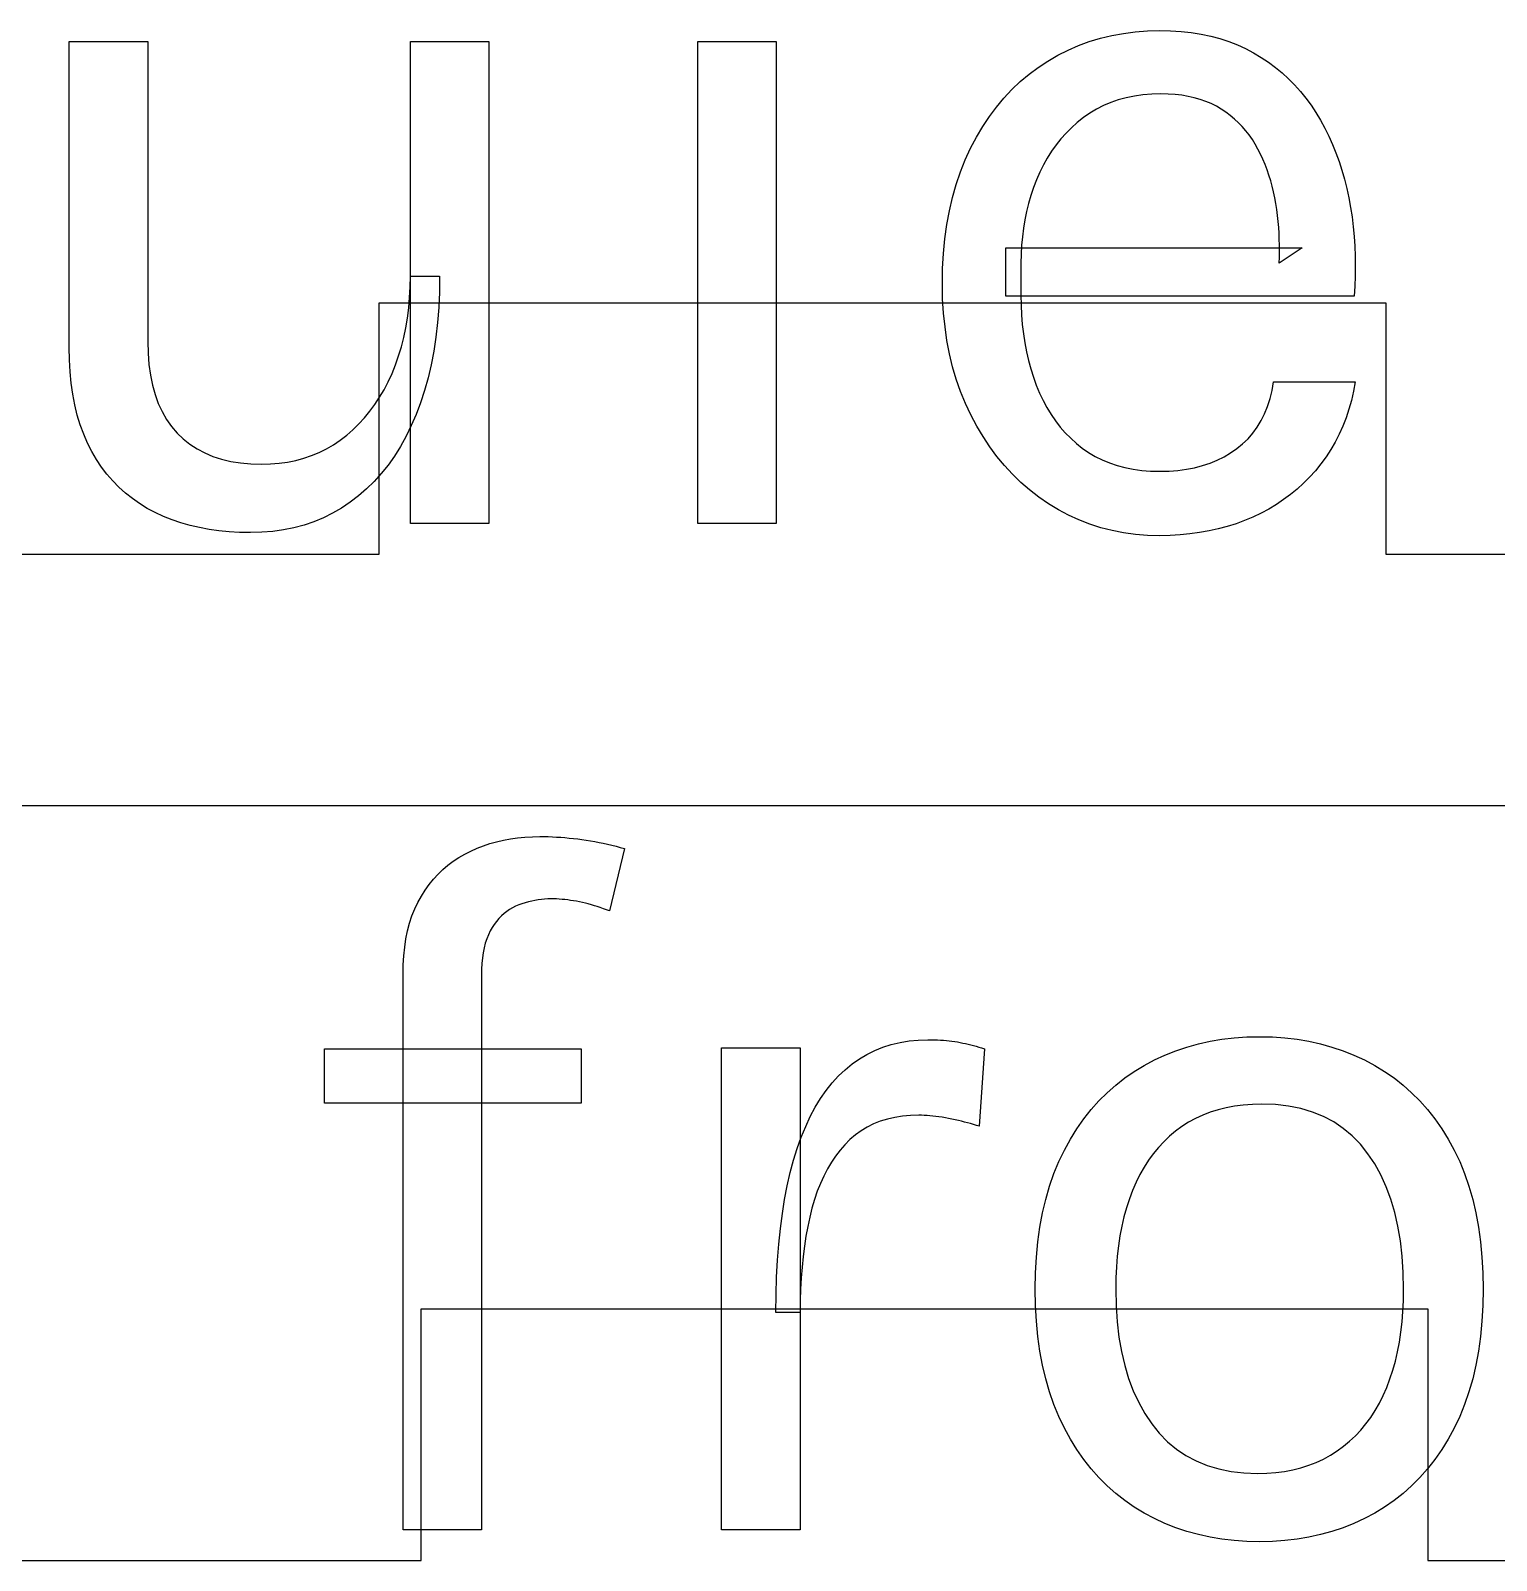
# Model space of a CAD drawing. Header units: millimetres. Extents: x 0 to 253, y 0 to 243.
# Drawn here: x 60.84 to 78.32, y 101 to 119.25 of the extents above; entities that cross this region are included whole.
import ezdxf

# ---------------------------------------------------------------- set-up
doc = ezdxf.new("R2010")
doc.units = ezdxf.units.MM
doc.layers.get('0').update_dxf_attribs({"linetype": 'CONTINUOUS'})

msp = doc.modelspace()

# ---------------------------------------------------------------- linework, layer by layer
for p, q in [((73.465, 119.115), (73.597, 119.155)), ((73.597, 119.155), (73.732, 119.188)), ((73.732, 119.188), (73.871, 119.213)), ((73.871, 119.213), (74.013, 119.231)), ((74.013, 119.231), (74.158, 119.242)), ((74.158, 119.242), (74.306, 119.246)), ((74.306, 119.246), (74.306, 119.246)), ((74.306, 119.246), (74.435, 119.243)), ((74.435, 119.243), (74.56, 119.235)), ((74.56, 119.235), (74.681, 119.222)), ((74.681, 119.222), (74.798, 119.204)), ((74.798, 119.204), (74.912, 119.18)), ((74.912, 119.18), (75.022, 119.151)), ((75.022, 119.151), (75.128, 119.117)), ((61.304, 115.466), (61.304, 119.114)), ((61.304, 119.114), (62.24, 119.114)), ((62.24, 119.114), (62.24, 115.538)), ((65.372, 113.366), (65.372, 119.114)), ((65.372, 119.114), (66.308, 119.114)), ((66.308, 119.114), (66.308, 113.366)), ((68.798, 113.366), (68.798, 119.114)), ((68.798, 119.114), (69.734, 119.114)), ((69.734, 119.114), (69.734, 113.366)), ((73.09, 118.952), (73.212, 119.014)), ((73.212, 119.014), (73.337, 119.068)), ((73.337, 119.068), (73.465, 119.115)), ((75.128, 119.117), (75.23, 119.077)), ((75.23, 119.077), (75.328, 119.032)), ((75.328, 119.032), (75.422, 118.982)), ((75.422, 118.982), (75.513, 118.927)), ((72.747, 118.725), (72.856, 118.807)), ((72.856, 118.807), (72.971, 118.883)), ((72.971, 118.883), (73.09, 118.952)), ((75.513, 118.927), (75.6, 118.869)), ((75.6, 118.869), (75.683, 118.807)), ((75.683, 118.807), (75.763, 118.741)), ((72.543, 118.542), (72.642, 118.637)), ((72.642, 118.637), (72.747, 118.725)), ((75.763, 118.741), (75.839, 118.671)), ((75.839, 118.671), (75.912, 118.598)), ((72.359, 118.334), (72.448, 118.441)), ((72.448, 118.441), (72.543, 118.542)), ((73.811, 118.419), (73.72, 118.388)), ((73.905, 118.445), (73.811, 118.419)), ((74.003, 118.465), (73.905, 118.445)), ((74.104, 118.479), (74.003, 118.465)), ((74.209, 118.487), (74.104, 118.479)), ((74.318, 118.49), (74.209, 118.487)), ((74.404, 118.488), (74.318, 118.49)), ((74.318, 118.49), (74.318, 118.49)), ((74.487, 118.483), (74.404, 118.488)), ((74.567, 118.474), (74.487, 118.483)), ((74.643, 118.461), (74.567, 118.474)), ((74.717, 118.445), (74.643, 118.461)), ((74.787, 118.425), (74.717, 118.445)), ((74.855, 118.402), (74.787, 118.425)), ((75.912, 118.598), (75.981, 118.521)), ((75.981, 118.521), (76.046, 118.441)), ((76.046, 118.441), (76.108, 118.356)), ((72.274, 118.22), (72.359, 118.334)), ((73.47, 118.262), (73.394, 118.208)), ((73.55, 118.31), (73.47, 118.262)), ((73.633, 118.352), (73.55, 118.31)), ((73.72, 118.388), (73.633, 118.352)), ((74.919, 118.375), (74.855, 118.402)), ((74.98, 118.344), (74.919, 118.375)), ((75.038, 118.31), (74.98, 118.344)), ((75.093, 118.273), (75.038, 118.31)), ((75.146, 118.233), (75.093, 118.273)), ((76.108, 118.356), (76.166, 118.268)), ((76.166, 118.268), (76.221, 118.177)), ((72.12, 117.974), (72.194, 118.101)), ((72.194, 118.101), (72.274, 118.22)), ((73.253, 118.088), (73.188, 118.023)), ((73.321, 118.15), (73.253, 118.088)), ((73.394, 118.208), (73.321, 118.15)), ((75.196, 118.191), (75.146, 118.233)), ((75.243, 118.147), (75.196, 118.191)), ((75.288, 118.101), (75.243, 118.147)), ((75.331, 118.052), (75.288, 118.101)), ((75.371, 118.001), (75.331, 118.052)), ((76.221, 118.177), (76.272, 118.083)), ((76.272, 118.083), (76.32, 117.987)), ((72.05, 117.842), (72.12, 117.974)), ((73.069, 117.882), (73.015, 117.806)), ((73.126, 117.954), (73.069, 117.882)), ((73.188, 118.023), (73.126, 117.954)), ((75.409, 117.947), (75.371, 118.001)), ((75.444, 117.891), (75.409, 117.947)), ((75.476, 117.833), (75.444, 117.891)), ((76.32, 117.987), (76.364, 117.889)), ((76.364, 117.889), (76.405, 117.789)), ((71.929, 117.56), (71.986, 117.704)), ((71.986, 117.704), (72.05, 117.842)), ((72.964, 117.726), (72.918, 117.644)), ((73.015, 117.806), (72.964, 117.726)), ((75.506, 117.773), (75.476, 117.833)), ((75.534, 117.712), (75.506, 117.773)), ((75.561, 117.65), (75.534, 117.712)), ((76.405, 117.789), (76.443, 117.686)), ((71.879, 117.411), (71.929, 117.56)), ((72.875, 117.557), (72.836, 117.467)), ((72.918, 117.644), (72.875, 117.557)), ((75.585, 117.586), (75.561, 117.65)), ((75.607, 117.522), (75.585, 117.586)), ((75.628, 117.456), (75.607, 117.522)), ((76.443, 117.686), (76.477, 117.581)), ((76.477, 117.581), (76.508, 117.473)), ((71.835, 117.257), (71.879, 117.411)), ((72.801, 117.374), (72.769, 117.28)), ((72.836, 117.467), (72.801, 117.374)), ((75.646, 117.389), (75.628, 117.456)), ((75.662, 117.321), (75.646, 117.389)), ((76.508, 117.473), (76.535, 117.363)), ((76.535, 117.363), (76.559, 117.251)), ((71.798, 117.098), (71.835, 117.257)), ((72.741, 117.185), (72.717, 117.088)), ((72.769, 117.28), (72.741, 117.185)), ((75.677, 117.252), (75.662, 117.321)), ((75.689, 117.182), (75.677, 117.252)), ((75.7, 117.111), (75.689, 117.182)), ((76.559, 117.251), (76.58, 117.137)), ((71.768, 116.933), (71.798, 117.098)), ((72.697, 116.989), (72.68, 116.889)), ((72.717, 117.088), (72.697, 116.989)), ((75.709, 117.04), (75.7, 117.111)), ((75.716, 116.97), (75.709, 117.04)), ((75.723, 116.899), (75.716, 116.97)), ((76.58, 117.137), (76.597, 117.023)), ((76.597, 117.023), (76.611, 116.907)), ((71.744, 116.763), (71.768, 116.933)), ((72.667, 116.788), (72.657, 116.685)), ((72.68, 116.889), (72.667, 116.788)), ((75.727, 116.828), (75.723, 116.899)), ((75.73, 116.757), (75.727, 116.828)), ((76.611, 116.907), (76.622, 116.791)), ((76.622, 116.791), (76.63, 116.674)), ((71.727, 116.588), (71.744, 116.763)), ((72.47, 116.078), (72.47, 116.654)), ((72.47, 116.654), (76.004, 116.654)), ((72.657, 116.685), (72.652, 116.58)), ((76.004, 116.654), (75.728, 116.474)), ((75.732, 116.686), (75.73, 116.757)), ((75.731, 116.545), (75.732, 116.616)), ((75.732, 116.616), (75.732, 116.686)), ((76.63, 116.674), (76.635, 116.557)), ((71.717, 116.408), (71.727, 116.588)), ((72.652, 116.58), (72.65, 116.474)), ((72.65, 116.474), (72.65, 116.474)), ((72.65, 116.474), (72.65, 116.09)), ((75.728, 116.474), (75.731, 116.545)), ((76.635, 116.557), (76.636, 116.438)), ((76.636, 116.438), (76.635, 116.319)), ((65.37, 116.189), (65.372, 116.318)), ((65.372, 116.318), (65.372, 116.318)), ((65.372, 116.318), (65.72, 116.318)), ((65.72, 116.318), (65.717, 116.128)), ((71.714, 116.222), (71.717, 116.408)), ((76.635, 116.319), (76.63, 116.199)), ((65.352, 115.939), (65.363, 116.062)), ((65.363, 116.062), (65.37, 116.189)), ((65.717, 116.128), (65.709, 115.943)), ((71.717, 116.048), (71.714, 116.222)), ((71.714, 116.222), (71.714, 116.222)), ((71.728, 115.877), (71.717, 116.048)), ((76.622, 116.078), (72.47, 116.078)), ((72.65, 116.09), (72.652, 115.971)), ((76.63, 116.199), (76.622, 116.078)), ((76.622, 116.078), (76.622, 116.078)), ((65, 113), (65, 116)), ((65, 116), (77, 116)), ((65.337, 115.818), (65.352, 115.939)), ((65.709, 115.943), (65.695, 115.764)), ((71.745, 115.711), (71.728, 115.877)), ((72.652, 115.971), (72.657, 115.855)), ((77, 116), (77, 113)), ((65.293, 115.586), (65.317, 115.701)), ((65.317, 115.701), (65.337, 115.818)), ((65.695, 115.764), (65.675, 115.59)), ((71.768, 115.549), (71.745, 115.711)), ((72.657, 115.855), (72.666, 115.741)), ((72.666, 115.741), (72.679, 115.63)), ((62.24, 115.538), (62.244, 115.397)), ((65.265, 115.474), (65.293, 115.586)), ((65.675, 115.59), (65.65, 115.422)), ((71.799, 115.391), (71.768, 115.549)), ((72.679, 115.63), (72.696, 115.522)), ((72.696, 115.522), (72.716, 115.415)), ((61.307, 115.319), (61.304, 115.466)), ((61.304, 115.466), (61.304, 115.466)), ((61.304, 115.466), (61.304, 115.466)), ((61.315, 115.176), (61.307, 115.319)), ((62.244, 115.397), (62.254, 115.264)), ((65.195, 115.26), (65.232, 115.366)), ((65.232, 115.366), (65.265, 115.474)), ((65.65, 115.422), (65.62, 115.26)), ((71.836, 115.237), (71.799, 115.391)), ((72.716, 115.415), (72.74, 115.312)), ((61.328, 115.039), (61.315, 115.176)), ((62.254, 115.264), (62.272, 115.137)), ((62.272, 115.137), (62.296, 115.018)), ((65.107, 115.058), (65.153, 115.157)), ((65.153, 115.157), (65.195, 115.26)), ((65.62, 115.26), (65.583, 115.104)), ((71.88, 115.087), (71.836, 115.237)), ((72.74, 115.312), (72.767, 115.211)), ((72.767, 115.211), (72.798, 115.112)), ((61.347, 114.908), (61.328, 115.039)), ((62.296, 115.018), (62.328, 114.905)), ((65.005, 114.873), (65.058, 114.963)), ((65.058, 114.963), (65.107, 115.058)), ((65.541, 114.953), (65.494, 114.808)), ((65.583, 115.104), (65.541, 114.953)), ((71.931, 114.941), (71.88, 115.087)), ((72.798, 115.112), (72.833, 115.016)), ((72.833, 115.016), (72.871, 114.923)), ((75.62, 114.857), (75.644, 114.955)), ((75.644, 114.955), (75.662, 115.058)), ((75.662, 115.058), (75.662, 115.058)), ((75.662, 115.058), (76.634, 115.058)), ((76.634, 115.058), (76.614, 114.946)), ((61.372, 114.781), (61.347, 114.908)), ((61.401, 114.66), (61.372, 114.781)), ((62.328, 114.905), (62.366, 114.799)), ((62.366, 114.799), (62.412, 114.701)), ((64.889, 114.705), (64.949, 114.786)), ((64.949, 114.786), (65.005, 114.873)), ((65.494, 114.808), (65.441, 114.668)), ((71.989, 114.8), (71.931, 114.941)), ((72.053, 114.662), (71.989, 114.8)), ((72.871, 114.923), (72.914, 114.834)), ((72.914, 114.834), (72.959, 114.749)), ((75.59, 114.764), (75.62, 114.857)), ((76.589, 114.836), (76.559, 114.73)), ((76.614, 114.946), (76.589, 114.836)), ((61.436, 114.544), (61.401, 114.66)), ((62.412, 114.701), (62.465, 114.609)), ((62.465, 114.609), (62.524, 114.524)), ((64.758, 114.555), (64.825, 114.627)), ((64.825, 114.627), (64.889, 114.705)), ((65.441, 114.668), (65.383, 114.534)), ((72.123, 114.529), (72.053, 114.662)), ((72.959, 114.749), (73.009, 114.668)), ((73.009, 114.668), (73.062, 114.591)), ((73.062, 114.591), (73.118, 114.518)), ((75.467, 114.517), (75.514, 114.594)), ((75.514, 114.594), (75.554, 114.677)), ((75.554, 114.677), (75.59, 114.764)), ((76.526, 114.627), (76.487, 114.528)), ((76.559, 114.73), (76.526, 114.627)), ((61.477, 114.433), (61.436, 114.544)), ((61.523, 114.327), (61.477, 114.433)), ((62.524, 114.524), (62.591, 114.446)), ((62.591, 114.446), (62.664, 114.375)), ((64.535, 114.362), (64.613, 114.422)), ((64.613, 114.422), (64.687, 114.486)), ((64.687, 114.486), (64.758, 114.555)), ((65.32, 114.407), (65.253, 114.286)), ((65.383, 114.534), (65.32, 114.407)), ((72.198, 114.403), (72.123, 114.529)), ((72.279, 114.282), (72.198, 114.403)), ((73.118, 114.518), (73.179, 114.449)), ((73.179, 114.449), (73.243, 114.384)), ((75.357, 114.378), (75.415, 114.445)), ((75.415, 114.445), (75.467, 114.517)), ((76.444, 114.431), (76.396, 114.338)), ((76.487, 114.528), (76.444, 114.431)), ((61.574, 114.227), (61.523, 114.327)), ((61.63, 114.132), (61.574, 114.227)), ((62.664, 114.375), (62.744, 114.312)), ((62.744, 114.312), (62.829, 114.256)), ((62.829, 114.256), (62.92, 114.208)), ((64.283, 114.215), (64.37, 114.258)), ((64.37, 114.258), (64.454, 114.307)), ((64.454, 114.307), (64.535, 114.362)), ((65.253, 114.286), (65.181, 114.172)), ((72.364, 114.167), (72.279, 114.282)), ((73.243, 114.384), (73.311, 114.323)), ((73.311, 114.323), (73.382, 114.266)), ((73.382, 114.266), (73.457, 114.214)), ((75.15, 114.209), (75.224, 114.26)), ((75.224, 114.26), (75.293, 114.317)), ((75.293, 114.317), (75.357, 114.378)), ((76.344, 114.248), (76.287, 114.161)), ((76.396, 114.338), (76.344, 114.248)), ((61.691, 114.041), (61.63, 114.132)), ((61.755, 113.956), (61.691, 114.041)), ((62.92, 114.208), (63.018, 114.167)), ((63.018, 114.167), (63.121, 114.134)), ((63.121, 114.134), (63.231, 114.107)), ((63.231, 114.107), (63.347, 114.089)), ((63.347, 114.089), (63.468, 114.078)), ((63.468, 114.078), (63.596, 114.074)), ((63.596, 114.074), (63.703, 114.077)), ((63.596, 114.074), (63.596, 114.074)), ((63.703, 114.077), (63.806, 114.086)), ((63.806, 114.086), (63.907, 114.1)), ((63.907, 114.1), (64.005, 114.12)), ((64.005, 114.12), (64.101, 114.146)), ((64.101, 114.146), (64.193, 114.178)), ((64.193, 114.178), (64.283, 114.215)), ((65.105, 114.064), (65.024, 113.963)), ((65.181, 114.172), (65.105, 114.064)), ((72.454, 114.058), (72.364, 114.167)), ((72.548, 113.955), (72.454, 114.058)), ((73.457, 114.214), (73.536, 114.167)), ((73.536, 114.167), (73.619, 114.125)), ((73.619, 114.125), (73.706, 114.089)), ((73.706, 114.089), (73.796, 114.059)), ((73.796, 114.059), (73.89, 114.034)), ((74.721, 114.033), (74.815, 114.058)), ((74.815, 114.058), (74.904, 114.087)), ((74.904, 114.087), (74.99, 114.122)), ((74.99, 114.122), (75.072, 114.163)), ((75.072, 114.163), (75.15, 114.209)), ((76.226, 114.077), (76.161, 113.997)), ((76.287, 114.161), (76.226, 114.077)), ((61.825, 113.876), (61.755, 113.956)), ((61.898, 113.8), (61.825, 113.876)), ((64.939, 113.868), (64.849, 113.779)), ((65.024, 113.963), (64.939, 113.868)), ((72.648, 113.858), (72.548, 113.955)), ((72.753, 113.767), (72.648, 113.858)), ((73.89, 114.034), (73.988, 114.015)), ((73.988, 114.015), (74.09, 114.001)), ((74.09, 114.001), (74.196, 113.993)), ((74.196, 113.993), (74.306, 113.99)), ((74.306, 113.99), (74.416, 113.993)), ((74.306, 113.99), (74.306, 113.99)), ((74.416, 113.993), (74.521, 114.001)), ((74.521, 114.001), (74.623, 114.014)), ((74.623, 114.014), (74.721, 114.033)), ((76.092, 113.92), (76.02, 113.847)), ((76.161, 113.997), (76.092, 113.92)), ((61.976, 113.73), (61.898, 113.8)), ((62.058, 113.664), (61.976, 113.73)), ((64.754, 113.697), (64.655, 113.621)), ((64.849, 113.779), (64.754, 113.697)), ((72.862, 113.682), (72.753, 113.767)), ((72.977, 113.603), (72.862, 113.682)), ((75.865, 113.713), (75.782, 113.652)), ((75.944, 113.778), (75.865, 113.713)), ((76.02, 113.847), (75.944, 113.778)), ((62.144, 113.604), (62.058, 113.664)), ((62.235, 113.548), (62.144, 113.604)), ((62.33, 113.498), (62.235, 113.548)), ((62.429, 113.452), (62.33, 113.498)), ((64.552, 113.552), (64.445, 113.49)), ((64.655, 113.621), (64.552, 113.552)), ((73.096, 113.531), (72.977, 113.603)), ((73.217, 113.466), (73.096, 113.531)), ((75.606, 113.54), (75.513, 113.49)), ((75.696, 113.594), (75.606, 113.54)), ((75.782, 113.652), (75.696, 113.594)), ((62.531, 113.412), (62.429, 113.452)), ((62.636, 113.376), (62.531, 113.412)), ((62.745, 113.344), (62.636, 113.376)), ((62.857, 113.318), (62.745, 113.344)), ((62.972, 113.296), (62.857, 113.318)), ((63.983, 113.316), (63.858, 113.291)), ((64.104, 113.349), (63.983, 113.316)), ((64.221, 113.389), (64.104, 113.349)), ((64.335, 113.436), (64.221, 113.389)), ((64.445, 113.49), (64.335, 113.436)), ((66.308, 113.366), (65.372, 113.366)), ((65.372, 113.366), (65.372, 113.366)), ((69.734, 113.366), (68.798, 113.366)), ((69.734, 113.366), (69.734, 113.366)), ((73.342, 113.409), (73.217, 113.466)), ((73.47, 113.359), (73.342, 113.409)), ((73.602, 113.317), (73.47, 113.359)), ((73.736, 113.283), (73.602, 113.317)), ((75.109, 113.331), (75.002, 113.302)), ((75.214, 113.364), (75.109, 113.331)), ((75.316, 113.402), (75.214, 113.364)), ((75.416, 113.444), (75.316, 113.402)), ((75.513, 113.49), (75.416, 113.444)), ((63.09, 113.28), (62.972, 113.296)), ((63.211, 113.268), (63.09, 113.28)), ((63.336, 113.26), (63.211, 113.268)), ((63.464, 113.258), (63.336, 113.26)), ((63.599, 113.262), (63.464, 113.258)), ((63.464, 113.258), (63.464, 113.258)), ((63.731, 113.273), (63.599, 113.262)), ((63.858, 113.291), (63.731, 113.273)), ((73.874, 113.256), (73.736, 113.283)), ((74.015, 113.237), (73.874, 113.256)), ((74.159, 113.226), (74.015, 113.237)), ((74.306, 113.222), (74.159, 113.226)), ((74.428, 113.224), (74.306, 113.222)), ((74.306, 113.222), (74.306, 113.222)), ((74.306, 113.222), (74.306, 113.222)), ((74.548, 113.231), (74.428, 113.224)), ((74.665, 113.242), (74.548, 113.231)), ((74.78, 113.258), (74.665, 113.242)), ((74.893, 113.278), (74.78, 113.258)), ((75.002, 113.302), (74.893, 113.278)), ((53, 113), (65, 113)), ((77, 113), (89, 113)), ((113, 110), (6, 110)), ((66.091, 109.46), (66.166, 109.493)), ((66.166, 109.493), (66.242, 109.523)), ((66.242, 109.523), (66.32, 109.549)), ((66.32, 109.549), (66.4, 109.571)), ((66.4, 109.571), (66.482, 109.591)), ((66.482, 109.591), (66.565, 109.606)), ((66.565, 109.606), (66.65, 109.618)), ((66.65, 109.618), (66.737, 109.627)), ((66.737, 109.627), (66.826, 109.632)), ((66.826, 109.632), (66.916, 109.634)), ((66.916, 109.634), (66.916, 109.634)), ((66.916, 109.634), (66.965, 109.634)), ((66.965, 109.634), (67.015, 109.633)), ((67.015, 109.633), (67.064, 109.631)), ((67.064, 109.631), (67.114, 109.628)), ((67.114, 109.628), (67.164, 109.625)), ((67.164, 109.625), (67.214, 109.621)), ((67.214, 109.621), (67.265, 109.616)), ((67.265, 109.616), (67.315, 109.611)), ((67.315, 109.611), (67.366, 109.605)), ((67.366, 109.605), (67.417, 109.598)), ((67.417, 109.598), (67.468, 109.59)), ((67.468, 109.59), (67.519, 109.582)), ((67.519, 109.582), (67.57, 109.573)), ((67.57, 109.573), (67.621, 109.563)), ((67.621, 109.563), (67.671, 109.553)), ((67.671, 109.553), (67.722, 109.542)), ((67.722, 109.542), (67.773, 109.53)), ((67.924, 109.49), (67.744, 108.746)), ((67.773, 109.53), (67.823, 109.517)), ((67.823, 109.517), (67.874, 109.504)), ((67.874, 109.504), (67.924, 109.49)), ((67.924, 109.49), (67.924, 109.49)), ((65.82, 109.291), (65.883, 109.339)), ((65.883, 109.339), (65.949, 109.383)), ((65.949, 109.383), (66.019, 109.423)), ((66.019, 109.423), (66.091, 109.46)), ((65.597, 109.061), (65.648, 109.124)), ((65.648, 109.124), (65.702, 109.183)), ((65.702, 109.183), (65.76, 109.239)), ((65.76, 109.239), (65.82, 109.291)), ((65.503, 108.923), (65.548, 108.994)), ((65.548, 108.994), (65.597, 109.061)), ((65.391, 108.687), (65.424, 108.77)), ((65.424, 108.77), (65.461, 108.848)), ((65.461, 108.848), (65.503, 108.923)), ((66.555, 108.763), (66.521, 108.74)), ((66.59, 108.784), (66.555, 108.763)), ((66.626, 108.802), (66.59, 108.784)), ((66.664, 108.818), (66.626, 108.802)), ((66.702, 108.832), (66.664, 108.818)), ((66.741, 108.844), (66.702, 108.832)), ((66.779, 108.855), (66.741, 108.844)), ((66.818, 108.864), (66.779, 108.855)), ((66.856, 108.872), (66.818, 108.864)), ((66.894, 108.878), (66.856, 108.872)), ((66.933, 108.884), (66.894, 108.878)), ((66.971, 108.887), (66.933, 108.884)), ((67.01, 108.889), (66.971, 108.887)), ((67.048, 108.89), (67.01, 108.889)), ((67.081, 108.89), (67.048, 108.89)), ((67.048, 108.89), (67.048, 108.89)), ((67.113, 108.889), (67.081, 108.89)), ((67.147, 108.887), (67.113, 108.889)), ((67.18, 108.884), (67.147, 108.887)), ((67.214, 108.881), (67.18, 108.884)), ((67.248, 108.877), (67.214, 108.881)), ((67.282, 108.872), (67.248, 108.877)), ((67.317, 108.867), (67.282, 108.872)), ((67.352, 108.861), (67.317, 108.867)), ((67.387, 108.854), (67.352, 108.861)), ((67.422, 108.846), (67.387, 108.854)), ((67.458, 108.838), (67.422, 108.846)), ((67.493, 108.829), (67.458, 108.838)), ((67.529, 108.819), (67.493, 108.829)), ((67.565, 108.809), (67.529, 108.819)), ((67.6, 108.798), (67.565, 108.809)), ((67.636, 108.786), (67.6, 108.798)), ((67.672, 108.773), (67.636, 108.786)), ((67.708, 108.76), (67.672, 108.773)), ((67.744, 108.746), (67.708, 108.76)), ((65.339, 108.508), (65.363, 108.599)), ((65.363, 108.599), (65.391, 108.687)), ((66.372, 108.586), (66.346, 108.548)), ((66.399, 108.622), (66.372, 108.586)), ((66.428, 108.655), (66.399, 108.622)), ((66.457, 108.686), (66.428, 108.655)), ((66.489, 108.715), (66.457, 108.686)), ((66.521, 108.74), (66.489, 108.715)), ((65.304, 108.313), (65.319, 108.413)), ((65.319, 108.413), (65.339, 108.508)), ((66.282, 108.414), (66.265, 108.362)), ((66.301, 108.462), (66.282, 108.414)), ((66.322, 108.507), (66.301, 108.462)), ((66.346, 108.548), (66.322, 108.507)), ((65.286, 108.102), (65.293, 108.21)), ((65.293, 108.21), (65.304, 108.313)), ((66.24, 108.248), (66.231, 108.186)), ((66.252, 108.306), (66.24, 108.248)), ((66.265, 108.362), (66.252, 108.306)), ((65.284, 107.99), (65.286, 108.102)), ((66.221, 108.051), (66.22, 107.978)), ((66.225, 108.12), (66.221, 108.051)), ((66.231, 108.186), (66.225, 108.12)), ((65.284, 101.366), (65.284, 107.99)), ((66.22, 107.978), (66.22, 107.978)), ((66.22, 107.978), (66.22, 101.366)), ((69.082, 101.366), (69.082, 107.114)), ((69.082, 107.114), (70.018, 107.114)), ((70.018, 107.114), (70.018, 101.366)), ((70.907, 107.081), (71.004, 107.121)), ((71.004, 107.121), (71.105, 107.153)), ((71.105, 107.153), (71.209, 107.178)), ((71.209, 107.178), (71.316, 107.196)), ((71.316, 107.196), (71.427, 107.206)), ((71.427, 107.206), (71.542, 107.21)), ((71.542, 107.21), (71.542, 107.21)), ((71.542, 107.21), (71.58, 107.21)), ((71.58, 107.21), (71.617, 107.209)), ((71.617, 107.209), (71.654, 107.208)), ((71.654, 107.208), (71.69, 107.206)), ((71.69, 107.206), (71.726, 107.203)), ((71.726, 107.203), (71.761, 107.2)), ((71.761, 107.2), (71.795, 107.197)), ((71.795, 107.197), (71.828, 107.193)), ((71.828, 107.193), (71.861, 107.188)), ((71.861, 107.188), (71.893, 107.183)), ((71.893, 107.183), (71.925, 107.177)), ((71.925, 107.177), (71.957, 107.171)), ((71.957, 107.171), (71.989, 107.164)), ((71.989, 107.164), (72.021, 107.157)), ((72.021, 107.157), (72.053, 107.149)), ((72.053, 107.149), (72.085, 107.141)), ((72.085, 107.141), (72.117, 107.132)), ((72.117, 107.132), (72.149, 107.123)), ((72.149, 107.123), (72.182, 107.113)), ((72.182, 107.113), (72.214, 107.102)), ((74.496, 107.078), (74.629, 107.123)), ((74.629, 107.123), (74.765, 107.16)), ((74.765, 107.16), (74.904, 107.191)), ((74.904, 107.191), (75.047, 107.215)), ((75.047, 107.215), (75.193, 107.232)), ((75.193, 107.232), (75.343, 107.243)), ((75.343, 107.243), (75.496, 107.246)), ((75.496, 107.246), (75.496, 107.246)), ((75.496, 107.246), (75.648, 107.243)), ((75.648, 107.243), (75.797, 107.232)), ((75.797, 107.232), (75.942, 107.215)), ((75.942, 107.215), (76.084, 107.191)), ((76.084, 107.191), (76.223, 107.16)), ((76.223, 107.16), (76.358, 107.123)), ((76.358, 107.123), (76.49, 107.078)), ((64.348, 106.454), (64.348, 107.102)), ((64.348, 107.102), (67.408, 107.102)), ((67.408, 107.102), (67.408, 106.454)), ((70.638, 106.921), (70.724, 106.982)), ((70.724, 106.982), (70.814, 107.035)), ((70.814, 107.035), (70.907, 107.081)), ((72.214, 107.102), (72.154, 106.178)), ((72.214, 107.102), (72.214, 107.102)), ((74.119, 106.904), (74.241, 106.969)), ((74.241, 106.969), (74.367, 107.027)), ((74.367, 107.027), (74.496, 107.078)), ((76.49, 107.078), (76.619, 107.027)), ((76.619, 107.027), (76.745, 106.969)), ((76.745, 106.969), (76.867, 106.904)), ((70.401, 106.696), (70.476, 106.778)), ((70.476, 106.778), (70.555, 106.853)), ((70.555, 106.853), (70.638, 106.921)), ((73.78, 106.669), (73.888, 106.754)), ((73.888, 106.754), (74.001, 106.832)), ((74.001, 106.832), (74.119, 106.904)), ((76.867, 106.904), (76.985, 106.832)), ((76.985, 106.832), (77.098, 106.754)), ((77.098, 106.754), (77.206, 106.669)), ((70.262, 106.509), (70.33, 106.606)), ((70.33, 106.606), (70.401, 106.696)), ((73.58, 106.48), (73.677, 106.578)), ((73.677, 106.578), (73.78, 106.669)), ((77.206, 106.669), (77.308, 106.578)), ((77.308, 106.578), (77.406, 106.48)), ((67.408, 106.454), (64.348, 106.454)), ((67.408, 106.454), (67.408, 106.454)), ((70.139, 106.293), (70.199, 106.404)), ((70.199, 106.404), (70.262, 106.509)), ((73.4, 106.265), (73.487, 106.376)), ((73.487, 106.376), (73.58, 106.48)), ((75, 106.375), (74.907, 106.346)), ((75.097, 106.399), (75, 106.375)), ((75.198, 106.418), (75.097, 106.399)), ((75.301, 106.431), (75.198, 106.418)), ((75.409, 106.439), (75.301, 106.431)), ((75.52, 106.442), (75.409, 106.439)), ((75.684, 106.436), (75.52, 106.442)), ((75.52, 106.442), (75.52, 106.442)), ((75.839, 106.418), (75.684, 106.436)), ((75.987, 106.389), (75.839, 106.418)), ((76.126, 106.347), (75.987, 106.389)), ((77.406, 106.48), (77.498, 106.376)), ((77.498, 106.376), (77.585, 106.265)), ((70.084, 106.174), (70.139, 106.293)), ((70.893, 106.205), (70.817, 106.167)), ((70.974, 106.237), (70.893, 106.205)), ((71.058, 106.263), (70.974, 106.237)), ((71.146, 106.284), (71.058, 106.263)), ((71.238, 106.298), (71.146, 106.284)), ((71.334, 106.307), (71.238, 106.298)), ((71.434, 106.31), (71.334, 106.307)), ((71.466, 106.31), (71.434, 106.31)), ((71.434, 106.31), (71.434, 106.31)), ((71.498, 106.308), (71.466, 106.31)), ((71.531, 106.306), (71.498, 106.308)), ((71.566, 106.304), (71.531, 106.306)), ((71.601, 106.3), (71.566, 106.304)), ((71.636, 106.296), (71.601, 106.3)), ((71.673, 106.291), (71.636, 106.296)), ((71.71, 106.285), (71.673, 106.291)), ((71.749, 106.278), (71.71, 106.285)), ((71.788, 106.271), (71.749, 106.278)), ((71.827, 106.263), (71.788, 106.271)), ((71.866, 106.255), (71.827, 106.263)), ((71.904, 106.246), (71.866, 106.255)), ((71.942, 106.237), (71.904, 106.246)), ((71.978, 106.228), (71.942, 106.237)), ((72.015, 106.219), (71.978, 106.228)), ((72.05, 106.209), (72.015, 106.219)), ((72.086, 106.199), (72.05, 106.209)), ((72.12, 106.189), (72.086, 106.199)), ((73.317, 106.148), (73.4, 106.265)), ((74.648, 106.226), (74.569, 106.175)), ((74.731, 106.271), (74.648, 106.226)), ((74.817, 106.311), (74.731, 106.271)), ((74.907, 106.346), (74.817, 106.311)), ((76.257, 106.294), (76.126, 106.347)), ((76.379, 106.229), (76.257, 106.294)), ((76.493, 106.152), (76.379, 106.229)), ((77.585, 106.265), (77.667, 106.148)), ((69.984, 105.914), (70.032, 106.048)), ((70.032, 106.048), (70.084, 106.174)), ((70.612, 106.019), (70.551, 105.958)), ((70.676, 106.074), (70.612, 106.019)), ((70.745, 106.124), (70.676, 106.074)), ((70.817, 106.167), (70.745, 106.124)), ((72.154, 106.178), (72.12, 106.189)), ((73.168, 105.893), (73.24, 106.024)), ((73.24, 106.024), (73.317, 106.148)), ((74.422, 106.059), (74.354, 105.994)), ((74.493, 106.119), (74.422, 106.059)), ((74.569, 106.175), (74.493, 106.119)), ((76.599, 106.064), (76.493, 106.152)), ((76.697, 105.963), (76.599, 106.064)), ((77.667, 106.148), (77.743, 106.024)), ((77.743, 106.024), (77.815, 105.893)), ((69.94, 105.773), (69.984, 105.914)), ((70.494, 105.893), (70.44, 105.823)), ((70.551, 105.958), (70.494, 105.893)), ((73.102, 105.756), (73.168, 105.893)), ((74.228, 105.851), (74.172, 105.773)), ((74.289, 105.925), (74.228, 105.851)), ((74.354, 105.994), (74.289, 105.925)), ((76.786, 105.851), (76.697, 105.963)), ((76.867, 105.728), (76.786, 105.851)), ((77.815, 105.893), (77.881, 105.756)), ((69.9, 105.625), (69.94, 105.773)), ((70.343, 105.669), (70.299, 105.584)), ((70.39, 105.748), (70.343, 105.669)), ((70.44, 105.823), (70.39, 105.748)), ((73.043, 105.613), (73.102, 105.756)), ((74.118, 105.689), (74.069, 105.602)), ((74.172, 105.773), (74.118, 105.689)), ((76.939, 105.597), (76.867, 105.728)), ((77.881, 105.756), (77.939, 105.613)), ((69.833, 105.306), (69.864, 105.469)), ((69.864, 105.469), (69.9, 105.625)), ((70.259, 105.495), (70.222, 105.402)), ((70.299, 105.584), (70.259, 105.495)), ((72.945, 105.306), (72.991, 105.463)), ((72.991, 105.463), (73.043, 105.613)), ((74.023, 105.51), (73.981, 105.413)), ((74.069, 105.602), (74.023, 105.51)), ((77.003, 105.457), (76.939, 105.597)), ((77.939, 105.613), (77.991, 105.463)), ((77.991, 105.463), (78.036, 105.306)), ((69.806, 105.136), (69.833, 105.306)), ((70.189, 105.303), (70.159, 105.2)), ((70.222, 105.402), (70.189, 105.303)), ((72.907, 105.144), (72.945, 105.306)), ((73.943, 105.312), (73.909, 105.207)), ((73.981, 105.413), (73.943, 105.312)), ((77.059, 105.309), (77.003, 105.457)), ((77.106, 105.151), (77.059, 105.309)), ((78.036, 105.306), (78.074, 105.144)), ((69.782, 104.958), (69.806, 105.136)), ((70.159, 105.2), (70.132, 105.093)), ((72.876, 104.975), (72.907, 105.144)), ((73.878, 105.099), (73.852, 104.987)), ((73.909, 105.207), (73.878, 105.099)), ((77.144, 104.985), (77.106, 105.151)), ((78.074, 105.144), (78.105, 104.975)), ((69.764, 104.773), (69.782, 104.958)), ((70.108, 104.981), (70.087, 104.866)), ((70.132, 105.093), (70.108, 104.981)), ((72.851, 104.799), (72.876, 104.975)), ((73.852, 104.987), (73.83, 104.871)), ((77.174, 104.81), (77.144, 104.985)), ((78.105, 104.975), (78.129, 104.799)), ((69.749, 104.58), (69.764, 104.773)), ((70.069, 104.748), (70.053, 104.626)), ((70.087, 104.866), (70.069, 104.748)), ((72.834, 104.617), (72.851, 104.799)), ((73.812, 104.751), (73.798, 104.627)), ((73.83, 104.871), (73.812, 104.751)), ((77.195, 104.627), (77.174, 104.81)), ((78.129, 104.799), (78.146, 104.617)), ((69.738, 104.38), (69.749, 104.58)), ((70.053, 104.626), (70.041, 104.499)), ((72.823, 104.429), (72.834, 104.617)), ((73.798, 104.627), (73.788, 104.5)), ((77.208, 104.435), (77.195, 104.627)), ((78.146, 104.617), (78.157, 104.429)), ((69.732, 104.173), (69.738, 104.38)), ((70.031, 104.37), (70.024, 104.236)), ((70.041, 104.499), (70.031, 104.37)), ((72.82, 104.234), (72.823, 104.429)), ((73.782, 104.369), (73.78, 104.234)), ((73.788, 104.5), (73.782, 104.369)), ((77.212, 104.234), (77.208, 104.435)), ((78.157, 104.429), (78.16, 104.234)), ((70.024, 104.236), (70.019, 104.099)), ((72.823, 104.04), (72.82, 104.234)), ((72.82, 104.234), (72.82, 104.234)), ((73.78, 104.234), (73.78, 104.234)), ((73.78, 104.234), (73.784, 104.035)), ((77.21, 104.1), (77.212, 104.234)), ((77.212, 104.234), (77.212, 104.234)), ((78.16, 104.234), (78.157, 104.04)), ((78.16, 104.234), (78.16, 104.234)), ((69.73, 103.958), (69.732, 104.173)), ((70.019, 104.099), (70.018, 103.958)), ((72.834, 103.853), (72.823, 104.04)), ((73.784, 104.035), (73.797, 103.845)), ((77.204, 103.97), (77.21, 104.1)), ((78.157, 104.04), (78.146, 103.853)), ((65.5, 101), (65.5, 104)), ((65.5, 104), (77.5, 104)), ((70.018, 103.958), (69.73, 103.958)), ((70.018, 103.958), (70.018, 103.958)), ((70.018, 103.958), (70.018, 103.958)), ((72.851, 103.672), (72.834, 103.853)), ((73.797, 103.845), (73.819, 103.664)), ((77.18, 103.721), (77.194, 103.844)), ((77.194, 103.844), (77.204, 103.97)), ((77.5, 104), (77.5, 101)), ((78.146, 103.853), (78.129, 103.672)), ((72.876, 103.497), (72.851, 103.672)), ((73.819, 103.664), (73.849, 103.49)), ((77.162, 103.603), (77.18, 103.721)), ((78.129, 103.672), (78.105, 103.497)), ((72.907, 103.328), (72.876, 103.497)), ((73.849, 103.49), (73.887, 103.326)), ((77.114, 103.376), (77.14, 103.487)), ((77.14, 103.487), (77.162, 103.603)), ((78.105, 103.497), (78.074, 103.328)), ((72.945, 103.166), (72.907, 103.328)), ((73.887, 103.326), (73.934, 103.169)), ((77.083, 103.268), (77.114, 103.376)), ((78.074, 103.328), (78.036, 103.166)), ((72.991, 103.009), (72.945, 103.166)), ((73.934, 103.169), (73.99, 103.022)), ((77.011, 103.064), (77.049, 103.164)), ((77.049, 103.164), (77.083, 103.268)), ((78.036, 103.166), (77.991, 103.009)), ((73.043, 102.859), (72.991, 103.009)), ((73.99, 103.022), (74.055, 102.882)), ((76.923, 102.876), (76.969, 102.968)), ((76.969, 102.968), (77.011, 103.064)), ((77.991, 103.009), (77.939, 102.859)), ((73.102, 102.716), (73.043, 102.859)), ((74.055, 102.882), (74.127, 102.751)), ((74.127, 102.751), (74.209, 102.629)), ((76.82, 102.706), (76.873, 102.789)), ((76.873, 102.789), (76.923, 102.876)), ((77.939, 102.859), (77.881, 102.716)), ((73.168, 102.578), (73.102, 102.716)), ((73.24, 102.447), (73.168, 102.578)), ((74.209, 102.629), (74.299, 102.517)), ((76.637, 102.485), (76.702, 102.555)), ((76.702, 102.555), (76.763, 102.628)), ((76.763, 102.628), (76.82, 102.706)), ((77.815, 102.578), (77.743, 102.447)), ((77.881, 102.716), (77.815, 102.578)), ((73.317, 102.322), (73.24, 102.447)), ((74.299, 102.517), (74.397, 102.416)), ((74.397, 102.416), (74.503, 102.328)), ((76.42, 102.305), (76.496, 102.361)), ((76.496, 102.361), (76.568, 102.421)), ((76.568, 102.421), (76.637, 102.485)), ((77.743, 102.447), (77.667, 102.322)), ((73.4, 102.204), (73.317, 102.322)), ((73.487, 102.093), (73.4, 102.204)), ((74.503, 102.328), (74.617, 102.251)), ((74.617, 102.251), (74.739, 102.186)), ((74.739, 102.186), (74.87, 102.133)), ((76.171, 102.169), (76.257, 102.209)), ((76.257, 102.209), (76.34, 102.254)), ((76.34, 102.254), (76.42, 102.305)), ((77.585, 102.204), (77.498, 102.093)), ((77.667, 102.322), (77.585, 102.204)), ((73.58, 101.989), (73.487, 102.093)), ((74.87, 102.133), (75.008, 102.091)), ((75.008, 102.091), (75.155, 102.062)), ((75.155, 102.062), (75.309, 102.044)), ((75.309, 102.044), (75.472, 102.038)), ((75.472, 102.038), (75.582, 102.041)), ((75.472, 102.038), (75.472, 102.038)), ((75.472, 102.038), (75.472, 102.038)), ((75.582, 102.041), (75.688, 102.049)), ((75.688, 102.049), (75.792, 102.062)), ((75.792, 102.062), (75.892, 102.081)), ((75.892, 102.081), (75.988, 102.105)), ((75.988, 102.105), (76.081, 102.134)), ((76.081, 102.134), (76.171, 102.169)), ((77.498, 102.093), (77.406, 101.989)), ((73.677, 101.89), (73.58, 101.989)), ((73.78, 101.799), (73.677, 101.89)), ((77.308, 101.89), (77.206, 101.799)), ((77.406, 101.989), (77.308, 101.89)), ((73.888, 101.714), (73.78, 101.799)), ((74.001, 101.636), (73.888, 101.714)), ((74.119, 101.564), (74.001, 101.636)), ((76.985, 101.636), (76.867, 101.564)), ((77.098, 101.714), (76.985, 101.636)), ((77.206, 101.799), (77.098, 101.714)), ((74.241, 101.499), (74.119, 101.564)), ((74.367, 101.441), (74.241, 101.499)), ((76.745, 101.499), (76.619, 101.441)), ((76.867, 101.564), (76.745, 101.499)), ((66.22, 101.366), (65.284, 101.366)), ((66.22, 101.366), (66.22, 101.366)), ((70.018, 101.366), (69.082, 101.366)), ((70.018, 101.366), (70.018, 101.366)), ((74.496, 101.39), (74.367, 101.441)), ((74.629, 101.345), (74.496, 101.39)), ((74.765, 101.308), (74.629, 101.345)), ((74.904, 101.277), (74.765, 101.308)), ((75.047, 101.253), (74.904, 101.277)), ((76.084, 101.277), (75.942, 101.253)), ((76.223, 101.308), (76.084, 101.277)), ((76.358, 101.345), (76.223, 101.308)), ((76.49, 101.39), (76.358, 101.345)), ((76.619, 101.441), (76.49, 101.39)), ((75.193, 101.236), (75.047, 101.253)), ((75.343, 101.225), (75.193, 101.236)), ((75.496, 101.222), (75.343, 101.225)), ((75.648, 101.225), (75.496, 101.222)), ((75.496, 101.222), (75.496, 101.222)), ((75.496, 101.222), (75.496, 101.222)), ((75.797, 101.236), (75.648, 101.225)), ((75.942, 101.253), (75.797, 101.236)), ((53.5, 101), (65.5, 101)), ((77.5, 101), (89.5, 101))]:
    msp.add_line(p, q)

doc.saveas('drawing.dxf')
